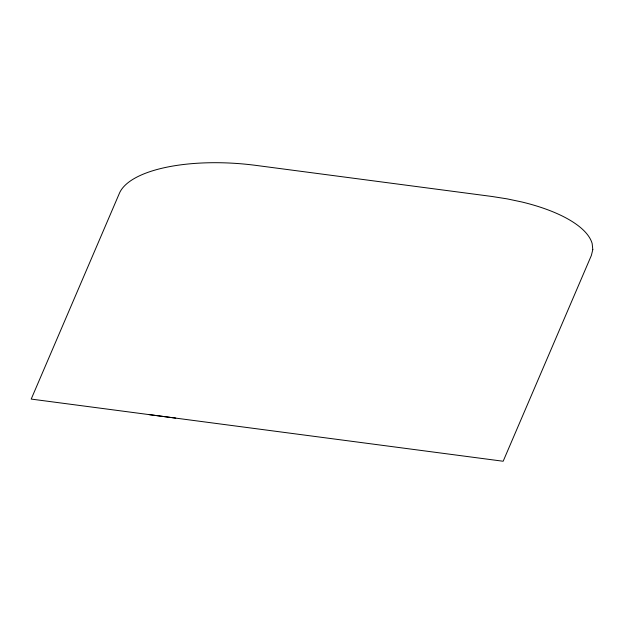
<?xml version="1.0" encoding="UTF-8"?>
<svg xmlns="http://www.w3.org/2000/svg" width="624" height="624" viewBox="0 0 624 624"><rect width="100%" height="100%" fill="white"/><g stroke="black" fill="none" stroke-linecap="round" stroke-linejoin="round"><path stroke-width="0.94" d="M149.191 414.617L175.734 418.119M592.8 249.616L591.38 255.411L503.162 461.245L31.2 399.079L119.426 193.237A119.808 45.131 4.8 0 1 256.004 165.399L491.985 196.482L507.226 198.884L521.89 201.989A119.808 45.131 4.8 0 1 592.176 243.649L592.8 249.616"/></g></svg>
